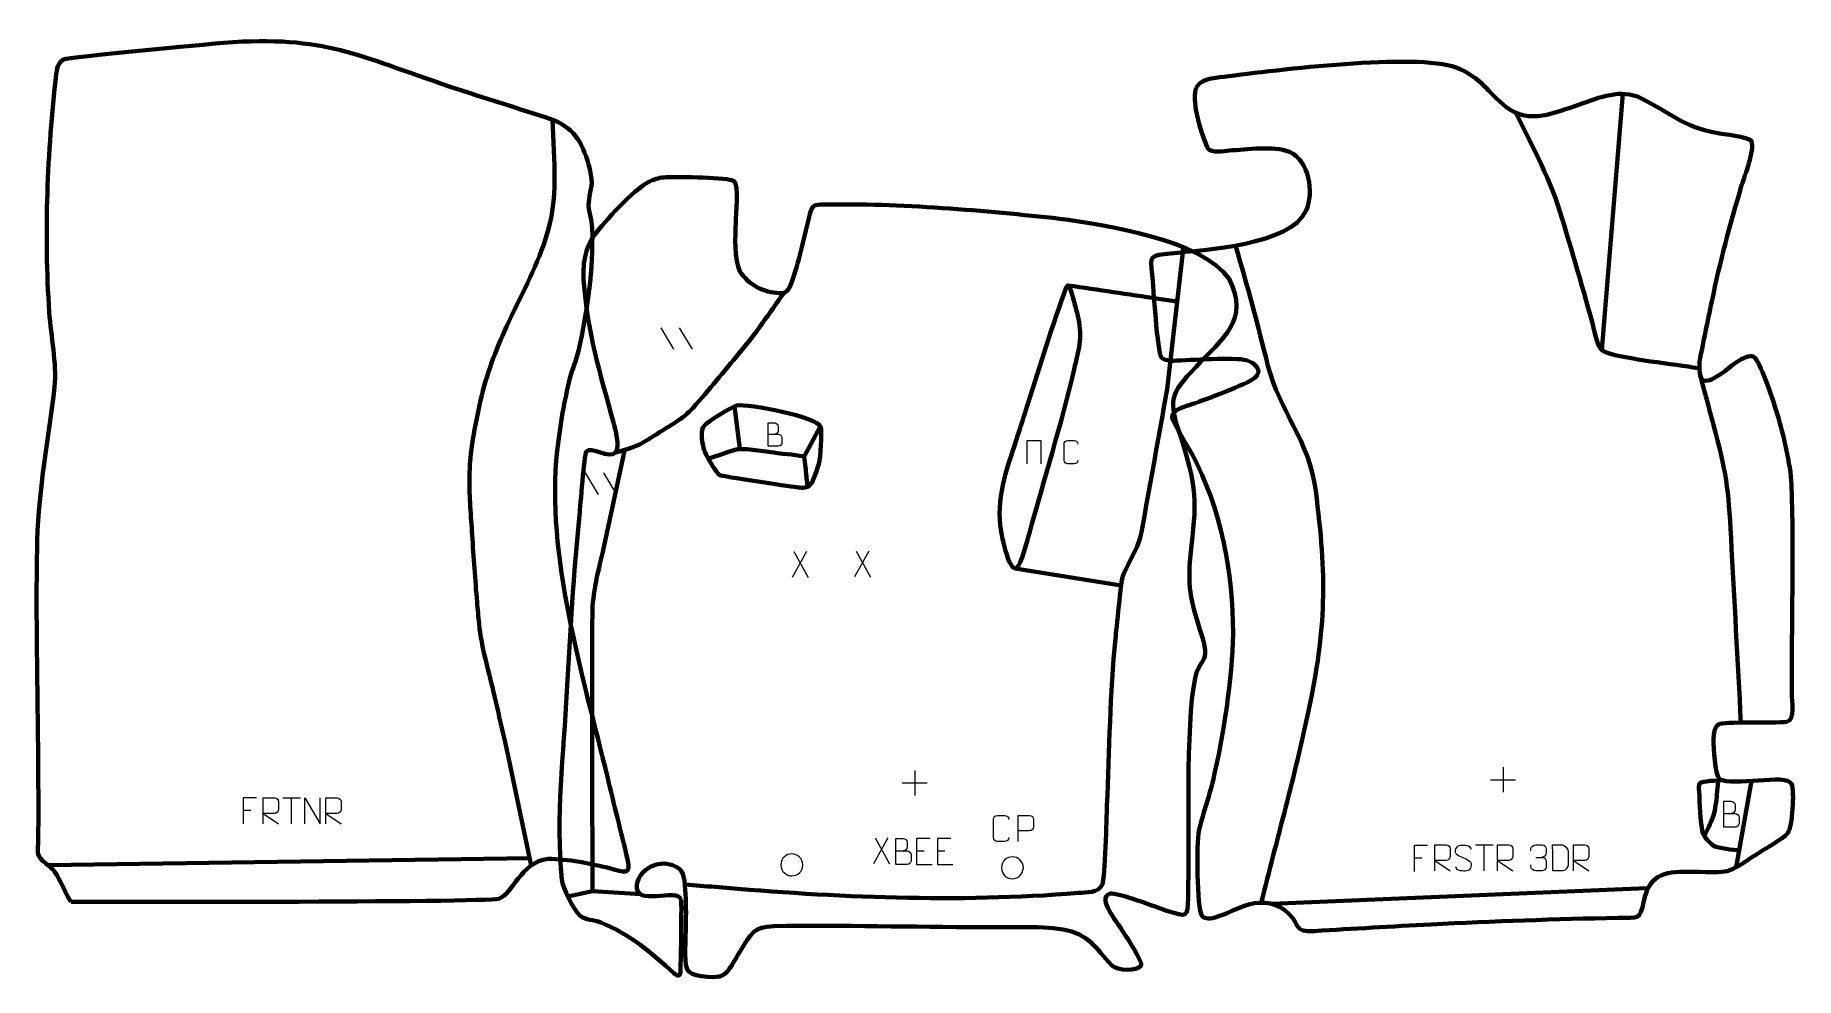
# Model space of a CAD drawing. Header units: millimetres. Extents: x 0 to 1688, y -72 to 832.
import ezdxf

# ---------------------------------------------------------------- set-up
doc = ezdxf.new("R2010")
doc.units = ezdxf.units.MM
for name, color, linetype in [('dxf_samples_SUBARU_FORESTER_3_дорестайлинг_1_layer 2', 7, 'Continuous'), ('dxf_samples_SUBARU_FORESTER_3_дорестайлинг_1_layer 3', 7, 'Continuous'), ('dxf_samples_SUZUKI_XBEE_1_layer 1', 7, 'Continuous'), ('dxf_samples_SUZUKI_XBEE_1_layer 2', 7, 'Continuous'), ('dxf_samples_SUZUKI_XBEE_1_layer 3', 7, 'Continuous'), ('dxf_samples_TOYOTA_FORTUNER_2_layer 2', 7, 'Continuous'), ('dxf_samples_TOYOTA_FORTUNER_2_layer 3', 7, 'Continuous')]:
    doc.layers.add(name, color=color, linetype=linetype)

msp = doc.modelspace()

# ---------------------------------------------------------------- linework, layer by layer
at = {"layer": 'dxf_samples_SUBARU_FORESTER_3_дорестайлинг_1_layer 2', "color": 142, "lineweight": 158}
for points in [[(1501.5701, 530.1675), (1501.5701, 530.1675), (1521.6171, 775.5572), (1521.6171, 775.5572)], [(1645.2048, 116.7757), (1645.2048, 116.7757), (1630.473, 33.9786), (1630.473, 33.9786)], [(1184.8715, -1.013), (1184.8715, -1.013), (1544.6229, 13.879), (1544.6229, 13.879)]]:
    msp.add_open_spline(points, degree=3, dxfattribs=at)
for points, knots in [([(1419.1451, 757.5052), (1436.6371, 721.7509), (1452.2616, 694.1005), (1463.5813, 655.8191), (1463.5813, 655.8191), (1474.8227, 617.8032), (1486.6711, 579.6905), (1496.2468, 541.2491), (1496.2468, 541.2491), (1498.4467, 532.4178), (1501.4359, 529.0819), (1506.1759, 527.4502), (1506.1759, 527.4502), (1524.4803, 521.1491), (1571.291, 516.4), (1593.6814, 512.5924), (1593.6814, 512.5924), (1593.6814, 512.5924), (1595.1656, 512.34), (1595.1656, 512.34)], [0, 0, 0, 0, 0.166666667, 0.166666667, 0.166666667, 0.166666667, 0.333333333, 0.333333333, 0.333333333, 0.333333333, 0.5, 0.5, 0.5, 0.5, 0.666666667, 0.666666667, 0.666666667, 0.666666667, 1, 1, 1, 1]), ([(1150.5101, 630.0452), (1162.0215, 591.5021), (1171.8722, 553.6737), (1181.6374, 514.6901), (1181.6374, 514.6901), (1192.6575, 470.6969), (1220.9042, 444.621), (1227.3667, 394.8981), (1227.3667, 394.8981), (1238.0644, 312.5899), (1237.6388, 264.0005), (1220.2132, 182.4275), (1220.2132, 182.4275), (1207.1261, 121.1646), (1190.3328, 60.7564), (1175.1314, 0)], [0, 0, 0, 0, 0.2, 0.2, 0.2, 0.2, 0.4, 0.4, 0.4, 0.4, 0.6, 0.6, 0.6, 0.6, 1, 1, 1, 1]), ([(1634.9766, 172.6971), (1631.8087, 231.786), (1628.6408, 290.8748), (1625.4731, 349.9637), (1625.4731, 349.9637), (1623.0031, 397.2959), (1620.8217, 412.9716), (1608.402, 459.2016), (1608.402, 459.2016), (1604.2507, 474.654), (1600.0994, 490.1065), (1595.9481, 505.5589)], [0, 0, 0, 0, 0.25, 0.25, 0.25, 0.25, 0.5, 0.5, 0.5, 0.5, 1, 1, 1, 1]), ([(1633.3436, 50.1118), (1628.2577, 50.8177), (1612.9774, 52.1454), (1609.4276, 54.2115), (1609.4276, 54.2115), (1605.9076, 56.2603), (1598.8737, 63.5096), (1598.0389, 67.5445), (1598.0389, 67.5445), (1595.9179, 77.7965), (1595.6449, 95.4542), (1594.809, 106.7396), (1594.809, 106.7396), (1594.6961, 108.2794), (1594.5449, 113.4224), (1595.5511, 114.6037), (1595.5511, 114.6037), (1597.3481, 116.7133), (1613.4452, 117.2108), (1616.9979, 117.4961)], [0, 0, 0, 0, 0.166666667, 0.166666667, 0.166666667, 0.166666667, 0.333333333, 0.333333333, 0.333333333, 0.333333333, 0.5, 0.5, 0.5, 0.5, 0.666666667, 0.666666667, 0.666666667, 0.666666667, 1, 1, 1, 1]), ([(1613.1548, 117.2642), (1611.9127, 104.934), (1611.7642, 90.7849), (1606.9992, 79.3255), (1606.9992, 79.3255), (1604.8105, 74.0617), (1602.2641, 68.9129), (1599.8864, 63.7289)], [0, 0, 0, 0, 0.333333333, 0.333333333, 0.333333333, 0.333333333, 1, 1, 1, 1])]:
    msp.add_open_spline(points, degree=3, knots=knots, dxfattribs=at)
at = {"layer": 'dxf_samples_SUBARU_FORESTER_3_дорестайлинг_1_layer 2', "color": 250, "lineweight": 9}
for points in [[(1407.0377, 129.816), (1407.0377, 129.816), (1407.0377, 105.8381), (1407.0377, 105.8381)], [(1395.0488, 117.827), (1395.0488, 117.827), (1419.0267, 117.827), (1419.0267, 117.827)], [(1380.4576, 55.4068), (1380.4576, 55.4068), (1397.4448, 55.4068), (1397.4448, 55.4068)], [(1388.9514, 30.4768), (1388.9514, 30.4768), (1388.9514, 55.4303), (1388.9514, 55.4303)], [(1321.783, 42.9536), (1321.783, 42.9536), (1328.9511, 42.9536), (1328.9511, 42.9536)], [(1438.2963, 43.5008), (1438.2963, 43.5008), (1444.4927, 43.5008), (1444.4927, 43.5008)]]:
    msp.add_open_spline(points, degree=3, dxfattribs=at)
for points, knots in [([(1618.5452, 85.4124), (1622.1838, 85.4128), (1625.7709, 85.4128), (1629.4103, 85.4124), (1629.4103, 85.4124), (1631.3857, 85.3951), (1633.3093, 83.659), (1633.3093, 81.6094), (1633.3093, 81.6094), (1633.3089, 80.4808), (1633.3089, 77.4314), (1633.3093, 76.3025), (1633.3093, 76.3025), (1633.3269, 74.4446), (1631.7848, 72.4307), (1629.4633, 72.4476), (1629.4633, 72.4476), (1625.8235, 72.448), (1622.1841, 72.448), (1618.5452, 72.4476), (1618.5452, 72.4476), (1618.5452, 80.7659), (1618.5452, 89.0837), (1618.5452, 97.4012), (1618.5452, 97.4012), (1620.9189, 97.4012), (1623.293, 97.4012), (1625.6672, 97.4012), (1625.6672, 97.4012), (1627.348, 97.4188), (1629.4448, 95.5083), (1629.4625, 93.5459), (1629.4625, 93.5459), (1629.4621, 91.4798), (1629.4621, 91.3338), (1629.4625, 89.2673), (1629.4625, 89.2673), (1629.4798, 87.2012), (1627.6253, 85.3951), (1625.6153, 85.4124)], [0, 0, 0, 0, 0.090909091, 0.090909091, 0.090909091, 0.090909091, 0.181818182, 0.181818182, 0.181818182, 0.181818182, 0.272727273, 0.272727273, 0.272727273, 0.272727273, 0.363636364, 0.363636364, 0.363636364, 0.363636364, 0.454545455, 0.454545455, 0.454545455, 0.454545455, 0.545454545, 0.545454545, 0.545454545, 0.545454545, 0.636363636, 0.636363636, 0.636363636, 0.636363636, 0.727272727, 0.727272727, 0.727272727, 0.727272727, 0.818181818, 0.818181818, 0.818181818, 0.818181818, 1, 1, 1, 1]), ([(1334.657, 54.8333), (1334.657, 54.8333), (1321.783, 54.8333), (1321.783, 54.8333), (1321.783, 54.8333), (1321.783, 54.8333), (1321.783, 29.8797), (1321.783, 29.8797)], [0, 0, 0, 0, 0.333333333, 0.333333333, 0.333333333, 0.333333333, 1, 1, 1, 1]), ([(1341.6191, 30.4769), (1341.6191, 30.4769), (1341.6191, 55.4304), (1341.6191, 55.4304), (1341.6191, 55.4304), (1345.2139, 55.4304), (1348.8094, 55.4304), (1352.4046, 55.4304), (1352.4046, 55.4304), (1354.7299, 55.3927), (1356.2872, 53.9027), (1356.2831, 51.5363), (1356.2831, 51.5363), (1356.2827, 49.5008), (1356.2827, 46.4414), (1356.2831, 44.4054), (1356.2831, 44.4054), (1356.2766, 42.5299), (1354.4643, 40.5881), (1352.4548, 40.569), (1352.4548, 40.569), (1352.4548, 40.569), (1341.6191, 40.569), (1341.6191, 40.569), (1341.6191, 40.569), (1341.6191, 40.569), (1356.2738, 30.4769), (1356.2738, 30.4769)], [0, 0, 0, 0, 0.125, 0.125, 0.125, 0.125, 0.25, 0.25, 0.25, 0.25, 0.375, 0.375, 0.375, 0.375, 0.5, 0.5, 0.5, 0.5, 0.625, 0.625, 0.625, 0.625, 0.75, 0.75, 0.75, 0.75, 1, 1, 1, 1]), ([(1368.9512, 42.9536), (1364.7029, 44.424), (1359.7948, 46.2198), (1361.7999, 51.7401), (1361.7999, 51.7401), (1363.3034, 55.88), (1368.517, 55.4915), (1372.1206, 54.8904), (1372.1206, 54.8904), (1374.9812, 54.4132), (1375.8459, 53.2), (1376.1565, 51.1159)], [0, 0, 0, 0, 0.25, 0.25, 0.25, 0.25, 0.5, 0.5, 0.5, 0.5, 1, 1, 1, 1]), ([(1401.6191, 30.4768), (1401.6191, 30.4768), (1401.6191, 55.4303), (1401.6191, 55.4303), (1401.6191, 55.4303), (1405.2139, 55.4303), (1408.8094, 55.4303), (1412.4046, 55.4303), (1412.4046, 55.4303), (1414.7299, 55.3926), (1416.2872, 53.9026), (1416.2831, 51.5362), (1416.2831, 51.5362), (1416.2827, 49.5007), (1416.2827, 46.4413), (1416.2831, 44.4053), (1416.2831, 44.4053), (1416.2766, 42.5298), (1414.4643, 40.588), (1412.4548, 40.5689), (1412.4548, 40.5689), (1412.4548, 40.5689), (1401.6191, 40.5689), (1401.6191, 40.5689), (1401.6191, 40.5689), (1401.6191, 40.5689), (1416.2738, 30.4768), (1416.2738, 30.4768)], [0, 0, 0, 0, 0.125, 0.125, 0.125, 0.125, 0.25, 0.25, 0.25, 0.25, 0.375, 0.375, 0.375, 0.375, 0.5, 0.5, 0.5, 0.5, 0.625, 0.625, 0.625, 0.625, 0.75, 0.75, 0.75, 0.75, 1, 1, 1, 1]), ([(1433.5866, 49.746), (1433.5866, 49.746), (1433.5866, 51.6032), (1433.5866, 51.6032), (1433.5866, 51.6032), (1433.5723, 53.3451), (1436.2368, 55.4632), (1438.2959, 55.4405), (1438.2959, 55.4405), (1440.36, 55.4405), (1442.424, 55.4405), (1444.4877, 55.4405), (1444.4877, 55.4405), (1446.6822, 55.4493), (1448.2805, 53.6025), (1448.3249, 51.6904), (1448.3249, 51.6904), (1448.3245, 50.2553), (1448.3245, 48.8202), (1448.3249, 47.3847), (1448.3249, 47.3847), (1448.2763, 45.7312), (1446.6737, 43.5012), (1444.4754, 43.5112), (1444.4754, 43.5112), (1446.6791, 43.5), (1448.2871, 41.6968), (1448.3411, 39.6373), (1448.3411, 39.6373), (1448.3407, 37.8526), (1448.3407, 36.0679), (1448.3411, 34.2828), (1448.3411, 34.2828), (1448.3512, 32.2214), (1446.2963, 30.4583), (1444.4754, 30.4664), (1444.4754, 30.4664), (1442.4101, 30.4667), (1440.3449, 30.4667), (1438.2793, 30.4664), (1438.2793, 30.4664), (1436.1107, 30.4779), (1433.5797, 32.8781), (1433.5611, 34.3399), (1433.5611, 34.3399), (1433.5611, 34.3399), (1433.5611, 36.2485), (1433.5611, 36.2485)], [0, 0, 0, 0, 0.076923077, 0.076923077, 0.076923077, 0.076923077, 0.153846154, 0.153846154, 0.153846154, 0.153846154, 0.230769231, 0.230769231, 0.230769231, 0.230769231, 0.307692308, 0.307692308, 0.307692308, 0.307692308, 0.384615385, 0.384615385, 0.384615385, 0.384615385, 0.461538462, 0.461538462, 0.461538462, 0.461538462, 0.538461538, 0.538461538, 0.538461538, 0.538461538, 0.615384615, 0.615384615, 0.615384615, 0.615384615, 0.692307692, 0.692307692, 0.692307692, 0.692307692, 0.769230769, 0.769230769, 0.769230769, 0.769230769, 0.846153846, 0.846153846, 0.846153846, 0.846153846, 1, 1, 1, 1]), ([(1454.5589, 30.5049), (1456.8907, 30.5053), (1461.8409, 30.4813), (1464.1724, 30.481), (1464.1724, 30.481), (1466.0974, 30.3756), (1469.416, 33.9172), (1469.4048, 35.9345), (1469.4048, 35.9345), (1469.4044, 41.7046), (1469.4044, 43.8743), (1469.4048, 49.6436), (1469.4048, 49.6436), (1469.4005, 51.7817), (1466.026, 55.4418), (1463.8736, 55.4283), (1463.8736, 55.4283), (1461.5479, 55.4283), (1456.8236, 55.4283), (1454.4975, 55.4283), (1454.4975, 55.4283), (1454.4979, 49.6814), (1454.5592, 36.2522), (1454.5589, 30.5049)], [0, 0, 0, 0, 0.142857143, 0.142857143, 0.142857143, 0.142857143, 0.285714286, 0.285714286, 0.285714286, 0.285714286, 0.428571429, 0.428571429, 0.428571429, 0.428571429, 0.571428571, 0.571428571, 0.571428571, 0.571428571, 0.714285714, 0.714285714, 0.714285714, 0.714285714, 1, 1, 1, 1]), ([(1474.6191, 30.4768), (1474.6191, 30.4768), (1474.6191, 55.4303), (1474.6191, 55.4303), (1474.6191, 55.4303), (1478.2139, 55.4303), (1481.8094, 55.4303), (1485.4046, 55.4303), (1485.4046, 55.4303), (1487.7299, 55.3926), (1489.2872, 53.9026), (1489.2831, 51.5362), (1489.2831, 51.5362), (1489.2827, 49.5007), (1489.2827, 46.4413), (1489.2831, 44.4053), (1489.2831, 44.4053), (1489.2766, 42.5298), (1487.4643, 40.588), (1485.4548, 40.5689), (1485.4548, 40.5689), (1485.4548, 40.5689), (1474.6191, 40.5689), (1474.6191, 40.5689), (1474.6191, 40.5689), (1474.6191, 40.5689), (1489.2738, 30.4768), (1489.2738, 30.4768)], [0, 0, 0, 0, 0.125, 0.125, 0.125, 0.125, 0.25, 0.25, 0.25, 0.25, 0.375, 0.375, 0.375, 0.375, 0.5, 0.5, 0.5, 0.5, 0.625, 0.625, 0.625, 0.625, 0.75, 0.75, 0.75, 0.75, 1, 1, 1, 1]), ([(1368.9512, 42.9535), (1372.9698, 41.3068), (1377.9993, 39.4185), (1376.1653, 34.0582), (1376.1653, 34.0582), (1374.7055, 29.7918), (1369.7947, 30.0485), (1366.0686, 30.6032), (1366.0686, 30.6032), (1363.3186, 31.013), (1362.0977, 32.2265), (1361.7197, 34.3387)], [0, 0, 0, 0, 0.25, 0.25, 0.25, 0.25, 0.5, 0.5, 0.5, 0.5, 1, 1, 1, 1])]:
    msp.add_open_spline(points, degree=3, knots=knots, dxfattribs=at)
at = {"layer": 'dxf_samples_SUBARU_FORESTER_3_дорестайлинг_1_layer 3', "color": 242, "lineweight": 158}
msp.add_open_spline([(1202.2522, 719.967), (1186.6168, 725.8896), (1161.3322, 722.3452), (1144.2727, 721.1851), (1144.2727, 721.1851), (1139.7904, 720.8053), (1127.0626, 718.6854), (1124.3788, 722.9298), (1124.3788, 722.9298), (1118.0545, 733.6327), (1108.9207, 767.2693), (1112.2024, 779.3282), (1112.2024, 779.3282), (1115.2377, 790.4817), (1129.6555, 790.6214), (1139.4523, 791.8999), (1139.4523, 791.8999), (1190.4056, 798.5493), (1322.8727, 814.9314), (1362.1048, 800.8303), (1362.1048, 800.8303), (1387.0879, 790.5914), (1391.0925, 777.8922), (1410.0301, 762.906), (1410.0301, 762.906), (1432.7154, 745.7256), (1456.1832, 757.6069), (1480.2091, 765.3188), (1480.2091, 765.3188), (1499.8133, 771.9678), (1519.2941, 781.0611), (1539.504, 771.2723), (1539.504, 771.2723), (1567.354, 757.3809), (1578.5677, 744.4733), (1611.3717, 738.0928), (1611.3717, 738.0928), (1617.5622, 737.1115), (1641.9891, 734.4096), (1645.1379, 730.225), (1645.1379, 730.225), (1648.0975, 720.861), (1638.7479, 698.1822), (1635.6626, 687.8675), (1635.6626, 687.8675), (1624.3776, 650.0735), (1615.0058, 615.115), (1607.0024, 576.4304), (1607.0024, 576.4304), (1603.0544, 557.3083), (1598.8118, 537.8913), (1595.3552, 518.701), (1595.3552, 518.701), (1593.8081, 495.665), (1601.3168, 496.8824), (1618.1002, 508.6323), (1618.1002, 508.6323), (1623.6734, 512.5341), (1642.1436, 529.6698), (1648.6236, 522.2436), (1648.6236, 522.2436), (1654.866, 515.0897), (1666.7561, 478.84), (1669.7441, 468.6609), (1669.7441, 468.6609), (1675.6035, 448.6993), (1682.404, 421.3009), (1683.4798, 400.5589), (1683.4798, 400.5589), (1685.874, 333.9095), (1683.3404, 267.4486), (1683.6241, 200.8133), (1683.6241, 200.8133), (1683.6533, 193.9511), (1687.5427, 174.9662), (1678.5674, 173.4895), (1678.5674, 173.4895), (1667.4656, 171.663), (1617.75, 174.2203), (1613.3449, 170.7962), (1613.3449, 170.7962), (1609.2386, 167.6048), (1608.6891, 161.0719), (1608.7498, 155.9976), (1608.7498, 155.9976), (1608.8346, 148.9041), (1609.7765, 123.4936), (1614.5227, 118.6351), (1614.5227, 118.6351), (1626.8009, 110.8257), (1678.4373, 124.2893), (1683.4041, 114.0655), (1683.4041, 114.0655), (1686.4349, 106.5554), (1684.584, 72.993), (1679.7761, 66.6996), (1679.7761, 66.6996), (1675.9681, 61.7149), (1656.2625, 50.5497), (1649.7503, 46.3754), (1649.7503, 46.3754), (1620.1471, 26.5147), (1624.9471, 29.2321), (1589.1751, 29.5847), (1589.1751, 29.5847), (1564.4548, 29.7869), (1548.0392, 29.71), (1541.9674, 1.6625), (1541.9674, 1.6625), (1537.8452, -17.2926), (1537.1952, -14.2218), (1517.2433, -14.5476), (1517.2433, -14.5476), (1457.7682, -15.6175), (1397.347, -17.9177), (1337.9201, -20.8173), (1337.9201, -20.8173), (1300.5439, -22.6541), (1263.5378, -24.9292), (1226.205, -27.2334), (1226.205, -27.2334), (1205.6935, -27.7082), (1213.1213, -22.5006), (1201.917, -10.8721), (1201.917, -10.8721), (1191.424, 0.0181), (1177.4397, 2.0127), (1163.3446, -1.7194), (1163.3446, -1.7194), (1151.7383, -5.2733), (1142.2569, -10.5659), (1130.9993, -14.0453), (1130.9993, -14.0453), (1123.7619, -16.2821), (1120.3598, -14.6272), (1118.4131, -12.7685), (1118.4131, -12.7685), (1113.4391, -4.8641), (1112.8545, 57.5242), (1115.3939, 68.5274), (1115.3939, 68.5274), (1119.1349, 84.737), (1124.9978, 100.7491), (1128.9396, 117.2105), (1128.9396, 117.2105), (1138.9201, 160.5862), (1147.5299, 213.866), (1148.1763, 258.2868), (1148.1763, 258.2868), (1148.2708, 315.044), (1136.3175, 378.9829), (1109.133, 429.5312), (1109.133, 429.5312), (1105.7362, 435.6073), (1090.589, 460.6399), (1089.8821, 465.0254), (1089.8821, 465.0254), (1088.5558, 473.2539), (1103.6293, 476.1091), (1109.6662, 478.2215), (1109.6662, 478.2215), (1120.7195, 482.0893), (1161.3582, 497.0602), (1169.0007, 503.2038), (1169.0007, 503.2038), (1177.4777, 510.6834), (1168.5455, 517.7467), (1161.0219, 520.0629), (1161.0219, 520.0629), (1150.1876, 523.3982), (1106.4614, 520.0921), (1091.3187, 519.6834), (1091.3187, 519.6834), (1085.0492, 519.5142), (1081.4542, 520.7375), (1079.3696, 523.03), (1079.3696, 523.03), (1075.6113, 527.1629), (1071.7502, 591.7484), (1070.5427, 601.9686), (1070.5427, 601.9686), (1068.2561, 621.3232), (1069.2173, 620.4253), (1088.3888, 622.5357), (1088.3888, 622.5357), (1121.0376, 626.2105), (1203.2501, 630.0862), (1218.0937, 663.5883), (1218.0937, 663.5883), (1225.9113, 681.2328), (1221.3476, 711.3313), (1202.2522, 719.967)], degree=3, knots=[0, 0, 0, 0, 0.020408163, 0.020408163, 0.020408163, 0.020408163, 0.040816327, 0.040816327, 0.040816327, 0.040816327, 0.06122449, 0.06122449, 0.06122449, 0.06122449, 0.081632653, 0.081632653, 0.081632653, 0.081632653, 0.102040816, 0.102040816, 0.102040816, 0.102040816, 0.12244898, 0.12244898, 0.12244898, 0.12244898, 0.142857143, 0.142857143, 0.142857143, 0.142857143, 0.163265306, 0.163265306, 0.163265306, 0.163265306, 0.183673469, 0.183673469, 0.183673469, 0.183673469, 0.204081633, 0.204081633, 0.204081633, 0.204081633, 0.224489796, 0.224489796, 0.224489796, 0.224489796, 0.244897959, 0.244897959, 0.244897959, 0.244897959, 0.265306122, 0.265306122, 0.265306122, 0.265306122, 0.285714286, 0.285714286, 0.285714286, 0.285714286, 0.306122449, 0.306122449, 0.306122449, 0.306122449, 0.326530612, 0.326530612, 0.326530612, 0.326530612, 0.346938776, 0.346938776, 0.346938776, 0.346938776, 0.367346939, 0.367346939, 0.367346939, 0.367346939, 0.387755102, 0.387755102, 0.387755102, 0.387755102, 0.408163265, 0.408163265, 0.408163265, 0.408163265, 0.428571429, 0.428571429, 0.428571429, 0.428571429, 0.448979592, 0.448979592, 0.448979592, 0.448979592, 0.469387755, 0.469387755, 0.469387755, 0.469387755, 0.489795918, 0.489795918, 0.489795918, 0.489795918, 0.510204082, 0.510204082, 0.510204082, 0.510204082, 0.530612245, 0.530612245, 0.530612245, 0.530612245, 0.551020408, 0.551020408, 0.551020408, 0.551020408, 0.571428571, 0.571428571, 0.571428571, 0.571428571, 0.591836735, 0.591836735, 0.591836735, 0.591836735, 0.612244898, 0.612244898, 0.612244898, 0.612244898, 0.632653061, 0.632653061, 0.632653061, 0.632653061, 0.653061224, 0.653061224, 0.653061224, 0.653061224, 0.673469388, 0.673469388, 0.673469388, 0.673469388, 0.693877551, 0.693877551, 0.693877551, 0.693877551, 0.714285714, 0.714285714, 0.714285714, 0.714285714, 0.734693878, 0.734693878, 0.734693878, 0.734693878, 0.755102041, 0.755102041, 0.755102041, 0.755102041, 0.775510204, 0.775510204, 0.775510204, 0.775510204, 0.795918367, 0.795918367, 0.795918367, 0.795918367, 0.816326531, 0.816326531, 0.816326531, 0.816326531, 0.836734694, 0.836734694, 0.836734694, 0.836734694, 0.857142857, 0.857142857, 0.857142857, 0.857142857, 0.87755102, 0.87755102, 0.87755102, 0.87755102, 0.897959184, 0.897959184, 0.897959184, 0.897959184, 0.918367347, 0.918367347, 0.918367347, 0.918367347, 0.93877551, 0.93877551, 0.93877551, 0.93877551, 0.959183673, 0.959183673, 0.959183673, 0.959183673, 1, 1, 1, 1], dxfattribs=at)
at = {"layer": 'dxf_samples_SUZUKI_XBEE_1_layer 1', "color": 250, "lineweight": 9}
for points in [[(599.5814, 551.2335), (599.5814, 551.2335), (611.9457, 530.6892), (611.9457, 530.6892)], [(617.3113, 551.2335), (617.3113, 551.2335), (629.6756, 530.6892), (629.6756, 530.6892)], [(527.0855, 412.0626), (527.0855, 412.0626), (539.4498, 391.5183), (539.4498, 391.5183)], [(544.8154, 412.0626), (544.8154, 412.0626), (557.1797, 391.5183), (557.1797, 391.5183)], [(739.3095, 336.7104), (739.3095, 336.7104), (725.5689, 311.8146), (725.5689, 311.8146)], [(727.0235, 336.7104), (727.0235, 336.7104), (740.7641, 311.7569), (740.7641, 311.7569)], [(799.039, 337.2106), (799.039, 337.2106), (785.2984, 312.3148), (785.2984, 312.3148)], [(786.753, 337.2106), (786.753, 337.2106), (800.4936, 312.2571), (800.4936, 312.2571)], [(842.9877, 126.9246), (842.9877, 126.9246), (842.9877, 102.9467), (842.9877, 102.9467)], [(830.9988, 114.9356), (830.9988, 114.9356), (854.9767, 114.9356), (854.9767, 114.9356)], [(817.3491, 62.1593), (817.3491, 62.1593), (803.6085, 37.2635), (803.6085, 37.2635)], [(805.0631, 62.1593), (805.0631, 62.1593), (818.8037, 37.2058), (818.8037, 37.2058)], [(844.8126, 49.7916), (844.8126, 49.7916), (851.9807, 49.7916), (851.9807, 49.7916)], [(864.8126, 49.7916), (864.8126, 49.7916), (871.9807, 49.7916), (871.9807, 49.7916)]]:
    msp.add_open_spline(points, degree=3, dxfattribs=at)
for points, knots in [([(702.4598, 449.2767), (705.7188, 449.2771), (708.9782, 449.2771), (712.2379, 449.2767), (712.2379, 449.2767), (714.0072, 449.2612), (715.7301, 447.7062), (715.7301, 445.8704), (715.7301, 445.8704), (715.7298, 444.8596), (715.7298, 442.1283), (715.7301, 441.1172), (715.7301, 441.1172), (715.746, 439.4531), (714.3647, 437.6493), (712.2853, 437.6645), (712.2853, 437.6645), (709.0253, 437.6648), (705.7656, 437.6648), (702.5063, 437.6645), (702.5063, 437.6645), (702.5063, 445.1149), (702.5063, 452.565), (702.5063, 460.0148), (702.5063, 460.0148), (704.6324, 460.0148), (706.7588, 460.0148), (708.8853, 460.0148), (708.8853, 460.0148), (710.3908, 460.0306), (712.2688, 458.3194), (712.2847, 456.5617), (712.2847, 456.5617), (712.2843, 454.7111), (712.2843, 454.5804), (712.2847, 452.7295), (712.2847, 452.7295), (712.3001, 450.8789), (710.6392, 449.2612), (708.8388, 449.2767)], [0, 0, 0, 0, 0.090909091, 0.090909091, 0.090909091, 0.090909091, 0.181818182, 0.181818182, 0.181818182, 0.181818182, 0.272727273, 0.272727273, 0.272727273, 0.272727273, 0.363636364, 0.363636364, 0.363636364, 0.363636364, 0.454545455, 0.454545455, 0.454545455, 0.454545455, 0.545454545, 0.545454545, 0.545454545, 0.545454545, 0.636363636, 0.636363636, 0.636363636, 0.636363636, 0.727272727, 0.727272727, 0.727272727, 0.727272727, 0.818181818, 0.818181818, 0.818181818, 0.818181818, 1, 1, 1, 1]), ([(950.8555, 420.7506), (950.8555, 420.7506), (950.8555, 443.1009), (950.8555, 443.1009), (950.8555, 443.1009), (950.8555, 443.1009), (963.9738, 443.1009), (963.9738, 443.1009), (963.9738, 443.1009), (963.9738, 443.1009), (963.9738, 420.7506), (963.9738, 420.7506)], [0, 0, 0, 0, 0.25, 0.25, 0.25, 0.25, 0.5, 0.5, 0.5, 0.5, 1, 1, 1, 1]), ([(999.4366, 424.1703), (999.3114, 422.0893), (997.8092, 420.7641), (995.8855, 420.7544), (995.8855, 420.7544), (993.7969, 420.7547), (991.7083, 420.7547), (989.62, 420.7544), (989.62, 420.7544), (987.8958, 420.66), (986.1294, 422.3479), (986.1394, 424.1547), (986.1394, 424.1547), (986.1398, 429.3229), (986.1398, 434.4906), (986.1394, 439.658), (986.1394, 439.658), (986.1432, 441.5731), (987.7077, 443.113), (989.6356, 443.1009), (989.6356, 443.1009), (991.7186, 443.1009), (993.8021, 443.1009), (995.8855, 443.1009), (995.8855, 443.1009), (997.629, 443.1327), (999.4127, 441.7968), (999.4366, 439.6134)], [0, 0, 0, 0, 0.125, 0.125, 0.125, 0.125, 0.25, 0.25, 0.25, 0.25, 0.375, 0.375, 0.375, 0.375, 0.5, 0.5, 0.5, 0.5, 0.625, 0.625, 0.625, 0.625, 0.75, 0.75, 0.75, 0.75, 1, 1, 1, 1]), ([(933.2892, 62.5041), (933.1494, 60.1807), (931.4722, 58.7011), (929.3245, 58.6903), (929.3245, 58.6903), (926.9926, 58.6907), (924.6607, 58.6907), (922.3292, 58.6903), (922.3292, 58.6903), (920.4042, 58.5849), (918.4321, 60.4694), (918.4433, 62.4867), (918.4433, 62.4867), (918.4437, 68.2568), (918.4437, 74.0265), (918.4433, 79.7958), (918.4433, 79.7958), (918.4475, 81.9339), (920.1942, 83.6531), (922.3466, 83.6396), (922.3466, 83.6396), (924.6723, 83.6396), (926.9984, 83.6396), (929.3245, 83.6396), (929.3245, 83.6396), (931.2711, 83.6751), (933.2625, 82.1836), (933.2892, 79.746)], [0, 0, 0, 0, 0.125, 0.125, 0.125, 0.125, 0.25, 0.25, 0.25, 0.25, 0.375, 0.375, 0.375, 0.375, 0.5, 0.5, 0.5, 0.5, 0.625, 0.625, 0.625, 0.625, 0.75, 0.75, 0.75, 0.75, 1, 1, 1, 1]), ([(942.2402, 58.6859), (942.2402, 58.6859), (942.2402, 83.6395), (942.2402, 83.6395), (942.2402, 83.6395), (945.8352, 83.6395), (949.4305, 83.6395), (953.0259, 83.6395), (953.0259, 83.6395), (955.3511, 83.6016), (956.9085, 82.1115), (956.9043, 79.7454), (956.9043, 79.7454), (956.9039, 77.7097), (956.9039, 74.6504), (956.9043, 72.6144), (956.9043, 72.6144), (956.8978, 70.739), (955.0856, 68.7971), (953.076, 68.778), (953.076, 68.778), (953.076, 68.778), (942.2402, 68.778), (942.2402, 68.778)], [0, 0, 0, 0, 0.142857143, 0.142857143, 0.142857143, 0.142857143, 0.285714286, 0.285714286, 0.285714286, 0.285714286, 0.428571429, 0.428571429, 0.428571429, 0.428571429, 0.571428571, 0.571428571, 0.571428571, 0.571428571, 0.714285714, 0.714285714, 0.714285714, 0.714285714, 1, 1, 1, 1]), ([(824.8633, 49.6825), (828.5019, 49.6829), (832.089, 49.6829), (835.7284, 49.6825), (835.7284, 49.6825), (837.7038, 49.6652), (839.6274, 47.9291), (839.6274, 45.8795), (839.6274, 45.8795), (839.627, 44.7509), (839.627, 41.7015), (839.6274, 40.5726), (839.6274, 40.5726), (839.645, 38.7147), (838.1029, 36.7008), (835.7814, 36.7177), (835.7814, 36.7177), (832.1416, 36.7181), (828.5022, 36.7181), (824.8633, 36.7177), (824.8633, 36.7177), (824.8633, 45.036), (824.8633, 53.3538), (824.8633, 61.6713), (824.8633, 61.6713), (827.237, 61.6713), (829.6111, 61.6713), (831.9853, 61.6713), (831.9853, 61.6713), (833.6661, 61.6889), (835.7629, 59.7784), (835.7806, 57.816), (835.7806, 57.816), (835.7802, 55.7499), (835.7802, 55.6039), (835.7806, 53.5374), (835.7806, 53.5374), (835.7979, 51.4713), (833.9434, 49.6652), (831.9334, 49.6825)], [0, 0, 0, 0, 0.090909091, 0.090909091, 0.090909091, 0.090909091, 0.181818182, 0.181818182, 0.181818182, 0.181818182, 0.272727273, 0.272727273, 0.272727273, 0.272727273, 0.363636364, 0.363636364, 0.363636364, 0.363636364, 0.454545455, 0.454545455, 0.454545455, 0.454545455, 0.545454545, 0.545454545, 0.545454545, 0.545454545, 0.636363636, 0.636363636, 0.636363636, 0.636363636, 0.727272727, 0.727272727, 0.727272727, 0.727272727, 0.818181818, 0.818181818, 0.818181818, 0.818181818, 1, 1, 1, 1]), ([(857.6865, 61.6713), (857.6865, 61.6713), (844.8126, 61.6713), (844.8126, 61.6713), (844.8126, 61.6713), (844.8126, 61.6713), (844.8126, 36.7177), (844.8126, 36.7177), (844.8126, 36.7177), (844.8126, 36.7177), (859.6784, 36.7177), (859.6784, 36.7177)], [0, 0, 0, 0, 0.25, 0.25, 0.25, 0.25, 0.5, 0.5, 0.5, 0.5, 1, 1, 1, 1]), ([(877.6865, 61.6713), (877.6865, 61.6713), (864.8126, 61.6713), (864.8126, 61.6713), (864.8126, 61.6713), (864.8126, 61.6713), (864.8126, 36.7177), (864.8126, 36.7177), (864.8126, 36.7177), (864.8126, 36.7177), (879.6784, 36.7177), (879.6784, 36.7177)], [0, 0, 0, 0, 0.25, 0.25, 0.25, 0.25, 0.5, 0.5, 0.5, 0.5, 1, 1, 1, 1]), ([(714.7306, 36.3421), (714.8013, 42.9825), (720.0753, 46.8285), (725.2306, 46.7315), (725.2306, 46.7315), (730.3859, 46.8285), (735.6599, 42.7651), (735.7306, 36.1247), (735.7306, 36.1247), (735.3604, 29.7954), (730.9185, 25.7647), (725.2306, 25.7353), (725.2306, 25.7353), (720.0753, 25.6383), (714.8013, 29.7017), (714.7306, 36.3421)], [0, 0, 0, 0, 0.2, 0.2, 0.2, 0.2, 0.4, 0.4, 0.4, 0.4, 0.6, 0.6, 0.6, 0.6, 1, 1, 1, 1]), ([(926.1327, 33.564), (926.2034, 40.2044), (931.4774, 44.0504), (936.6327, 43.9534), (936.6327, 43.9534), (941.788, 44.0504), (947.062, 39.987), (947.1327, 33.3466), (947.1327, 33.3466), (946.7625, 27.0173), (942.3206, 22.9866), (936.6327, 22.9572), (936.6327, 22.9572), (931.4774, 22.8602), (926.2034, 26.9236), (926.1327, 33.564)], [0, 0, 0, 0, 0.2, 0.2, 0.2, 0.2, 0.4, 0.4, 0.4, 0.4, 0.6, 0.6, 0.6, 0.6, 1, 1, 1, 1])]:
    msp.add_open_spline(points, degree=3, knots=knots, dxfattribs=at)
at = {"layer": 'dxf_samples_SUZUKI_XBEE_1_layer 2', "color": 142, "lineweight": 158}
for points, knots in [([(1100.5101, 629.105), (1100.5101, 629.105), (1085.0323, 492.3815), (1085.0323, 492.3815), (1085.0323, 492.3815), (1076.7971, 446.7276), (1068.616, 401.0639), (1060.3882, 355.4087), (1060.3882, 355.4087), (1057.6466, 340.1958), (1048.018, 327.2303), (1042.3573, 313.0086), (1042.3573, 313.0086), (1040.7833, 309.0543), (1036.2798, 260.9243), (1035.4724, 253.2517), (1035.4724, 253.2517), (1029.9553, 200.8195), (1029.7178, 146.2418), (1027.2902, 93.3028), (1027.2902, 93.3028), (1026.7958, 81.6973), (1025.5663, 23.7981), (1022.8618, 17.6291), (1022.8618, 17.6291), (1019.0564, 8.9486), (1007.938, 9.9848), (999.6099, 9.3149), (999.6099, 9.3149), (883.8118, 0), (767.2399, 5.0829), (651.6819, 15.08), (651.6819, 15.08), (642.1816, 15.8945), (632.6812, 16.709), (623.1808, 17.5233), (623.1808, 17.5233), (623.1808, 17.5233), (621.6809, 17.6519), (621.6809, 17.6519)], [0, 0, 0, 0, 0.090909091, 0.090909091, 0.090909091, 0.090909091, 0.181818182, 0.181818182, 0.181818182, 0.181818182, 0.272727273, 0.272727273, 0.272727273, 0.272727273, 0.363636364, 0.363636364, 0.363636364, 0.363636364, 0.454545455, 0.454545455, 0.454545455, 0.454545455, 0.545454545, 0.545454545, 0.545454545, 0.545454545, 0.636363636, 0.636363636, 0.636363636, 0.636363636, 0.727272727, 0.727272727, 0.727272727, 0.727272727, 0.818181818, 0.818181818, 0.818181818, 0.818181818, 1, 1, 1, 1]), ([(949.2205, 471.3124), (960.958, 508.8804), (972.8872, 546.3959), (985.8183, 583.5729), (985.8183, 583.5729), (989.7178, 594.784), (990.4688, 594.5567), (993.8549, 583.1059), (993.8549, 583.1059), (995.8932, 576.2129), (998.3333, 566.9296), (999.925, 559.9216), (999.925, 559.9216), (1004.0609, 541.7127), (1000.0049, 529.361), (995.8599, 511.5522), (995.8599, 511.5522), (983.4515, 458.6841), (967.0695, 405.971), (952.6708, 353.4921), (952.6708, 353.4921), (951.2254, 348.224), (944.8831, 323.6203), (940.8411, 321.0192), (940.8411, 321.0192), (932.7807, 315.832), (925.505, 356.6111), (924.9256, 361.7395), (924.9256, 361.7395), (921.5289, 391.8054), (932.9463, 420.5415), (941.9852, 448.6378), (941.9852, 448.6378), (944.2634, 455.7194), (946.5434, 462.7976), (948.7754, 469.8941), (948.7754, 469.8941), (948.7754, 469.8941), (949.2205, 471.3124), (949.2205, 471.3124)], [0, 0, 0, 0, 0.090909091, 0.090909091, 0.090909091, 0.090909091, 0.181818182, 0.181818182, 0.181818182, 0.181818182, 0.272727273, 0.272727273, 0.272727273, 0.272727273, 0.363636364, 0.363636364, 0.363636364, 0.363636364, 0.454545455, 0.454545455, 0.454545455, 0.454545455, 0.545454545, 0.545454545, 0.545454545, 0.545454545, 0.636363636, 0.636363636, 0.636363636, 0.636363636, 0.727272727, 0.727272727, 0.727272727, 0.727272727, 0.818181818, 0.818181818, 0.818181818, 0.818181818, 1, 1, 1, 1]), ([(990.141, 591.8189), (1018.976, 587.5603), (1047.8111, 583.3017), (1076.6461, 579.0432), (1076.6461, 579.0432), (1082.612, 578.1621), (1088.5778, 577.281), (1094.5437, 576.3999)], [0, 0, 0, 0, 0.333333333, 0.333333333, 0.333333333, 0.333333333, 1, 1, 1, 1]), ([(556.2177, 431.6367), (576.7953, 437.7195), (578.0498, 437.8117), (596.3354, 449.6855), (596.3354, 449.6855), (607.8893, 457.159), (621.2744, 464.219), (630.534, 474.4113), (630.534, 474.4113), (645.6498, 491.2498), (660.0595, 509.5753), (674.8119, 526.91), (674.8119, 526.91), (690.4647, 545.3027), (703.7126, 565.2125), (717.6557, 584.9246)], [0, 0, 0, 0, 0.2, 0.2, 0.2, 0.2, 0.4, 0.4, 0.4, 0.4, 0.6, 0.6, 0.6, 0.6, 1, 1, 1, 1]), ([(729.7314, 398.3843), (721.7399, 399.4999), (658.2025, 408.7067), (656.1374, 410.0131), (656.1374, 410.0131), (653.0242, 411.9824), (644.8325, 425.616), (643.0703, 429.6029), (643.0703, 429.6029), (640.3704, 435.7114), (639.4132, 441.0676), (638.8558, 447.6815), (638.8558, 447.6815), (638.5561, 451.96), (639.4124, 454.8833), (641.0705, 457.1793), (641.0705, 457.1793), (644.2115, 461.5288), (667.1095, 475.014), (672.2591, 476.8062), (672.2591, 476.8062), (683.2299, 478.4387), (750.9349, 465.9744), (752.9263, 456.007), (752.9263, 456.007), (754.0544, 450.3609), (752.8116, 426.8275), (751.0689, 420.9227), (751.0689, 420.9227), (749.7932, 416.6005), (745.2362, 402.1103), (741.9652, 399.6025), (741.9652, 399.6025), (738.7682, 397.1513), (733.4213, 397.9494), (729.7314, 398.3843)], [0, 0, 0, 0, 0.1, 0.1, 0.1, 0.1, 0.2, 0.2, 0.2, 0.2, 0.3, 0.3, 0.3, 0.3, 0.4, 0.4, 0.4, 0.4, 0.5, 0.5, 0.5, 0.5, 0.6, 0.6, 0.6, 0.6, 0.7, 0.7, 0.7, 0.7, 0.8, 0.8, 0.8, 0.8, 1, 1, 1, 1]), ([(534.1033, 11.1694), (534.0939, 99.4864), (533.3959, 187.8006), (534.04, 276.1173), (534.04, 276.1173), (534.2042, 298.3154), (539.2379, 315.2637), (543.93, 336.5235), (543.93, 336.5235), (543.93, 336.5235), (544.2589, 338.0137), (544.2589, 338.0137), (544.2589, 338.0137), (551.1298, 369.7791), (557.991, 401.5467), (564.8614, 433.3122)], [0, 0, 0, 0, 0.2, 0.2, 0.2, 0.2, 0.4, 0.4, 0.4, 0.4, 0.6, 0.6, 0.6, 0.6, 1, 1, 1, 1]), ([(644.863, 425.542), (650.8555, 427.5563), (669.6462, 434.4929), (674.5268, 435.0014), (674.5268, 435.0014), (682.6233, 435.4409), (702.6088, 432.2085), (711.592, 431.0408), (711.592, 431.0408), (714.9751, 430.6011), (735.1467, 428.7661), (736.394, 427.7672), (736.394, 427.7672), (738.0693, 426.4255), (738.5779, 414.4674), (738.8621, 411.8569), (738.8621, 411.8569), (739.3404, 407.4621), (739.845, 403.068), (740.3401, 398.6749)], [0, 0, 0, 0, 0.166666667, 0.166666667, 0.166666667, 0.166666667, 0.333333333, 0.333333333, 0.333333333, 0.333333333, 0.5, 0.5, 0.5, 0.5, 0.666666667, 0.666666667, 0.666666667, 0.666666667, 1, 1, 1, 1]), ([(510.5717, 5.7987), (510.5717, 5.7987), (534.1033, 11.1694), (534.1033, 11.1694), (534.1033, 11.1694), (534.1033, 11.1694), (580.0539, 8.0986), (580.0539, 8.0986)], [0, 0, 0, 0, 0.333333333, 0.333333333, 0.333333333, 0.333333333, 1, 1, 1, 1])]:
    msp.add_open_spline(points, degree=3, knots=knots, dxfattribs=at)
for points in [[(675.3947, 435.3826), (673.6629, 448.9651), (671.9312, 462.5475), (670.1994, 476.13)], [(737.0402, 427.9539), (737.0402, 427.9539), (752.7083, 456.8937), (752.7083, 456.8937)], [(939.3564, 320.5649), (939.3564, 320.5649), (1040.9377, 304.1912), (1040.9377, 304.1912)]]:
    msp.add_open_spline(points, degree=3, dxfattribs=at)
at = {"layer": 'dxf_samples_SUZUKI_XBEE_1_layer 3', "color": 242, "lineweight": 158}
msp.add_open_spline([(618.8448, 3.1903), (615.8729, 14.6495), (573.4851, -4.6065), (576.7138, 17.0924), (576.7138, 17.0924), (579.0407, 32.7308), (596.8687, 40.9831), (610.9472, 35.9999), (610.9472, 35.9999), (619.0563, 33.1296), (621.2321, 28.8956), (622.209, 21.1215), (622.209, 21.1215), (624.9883, -2.1132), (623.3381, -25.5666), (623.0639, -48.8814), (623.0639, -48.8814), (622.8466, -67.3617), (626.4984, -69.7437), (644.3616, -71.0373), (644.3616, -71.0373), (657.7234, -72.0049), (660.9502, -70.7367), (667.9726, -59.4364), (667.9726, -59.4364), (670.8409, -54.8208), (673.498, -50.0531), (676.3688, -45.4048), (676.3688, -45.4048), (686.4952, -29.2329), (687.8472, -23.567), (708.1341, -22.4664), (708.1341, -22.4664), (774.1998, -21.4828), (841.1066, -23.208), (907.264, -23.5872), (907.264, -23.5872), (931.3932, -23.6981), (961.5895, -22.0444), (984.8845, -25.6917), (984.8845, -25.6917), (1010.5835, -30.1573), (1016.0149, -43.2809), (1032.056, -60.2591), (1032.056, -60.2591), (1037.096, -65.0582), (1056.082, -66.1037), (1060.022, -60.3589), (1060.022, -60.3589), (1061.735, -56.4282), (1046.6567, -34.0419), (1043.8009, -29.4874), (1043.8009, -29.4874), (1039.1389, -21.7723), (1033.1951, -14.539), (1029.1174, -6.8419), (1029.1174, -6.8419), (1026.3457, -1.6099), (1022.6339, 6.2256), (1030.3527, 8.7252), (1030.3527, 8.7252), (1036.7827, 10.2336), (1075.7554, -4.6872), (1084.7773, -7.7087), (1084.7773, -7.7087), (1104.4524, -13.8801), (1104.375, -14.8822), (1105.0056, 5.0683), (1105.0056, 5.0683), (1106.7297, 59.6151), (1102.1814, 168.5055), (1111.7483, 215.4103), (1111.7483, 215.4103), (1115.1056, 231.8704), (1124.437, 230.828), (1120.5927, 247.953), (1120.5927, 247.953), (1112.4391, 276.8753), (1104.7, 291.315), (1106.51, 322.978), (1106.51, 322.978), (1111.6743, 380.5258), (1116.8026, 389.3089), (1097.9936, 446.7902), (1097.9936, 446.7902), (1085.7842, 482.8906), (1087.5508, 486.9106), (1112.6438, 513.8561), (1112.6438, 513.8561), (1137.1963, 540.7809), (1165.1579, 558.5235), (1144.2966, 598.0958), (1144.2966, 598.0958), (1119.105, 635.5114), (1024.8136, 650.0839), (981.918, 655.8279), (981.918, 655.8279), (912.4641, 663.482), (826.3695, 671.0694), (756.2782, 669.4056), (756.2782, 669.4056), (746.536, 669.1744), (745.3192, 669.9127), (742.6376, 660.2779), (742.6376, 660.2779), (736.699, 638.9402), (733.2616, 618.3804), (725.7492, 597.1913), (725.7492, 597.1913), (723.0377, 589.7531), (722.0793, 584.1185), (713.2705, 584.4533), (713.2705, 584.4533), (698.6344, 585.0095), (683.3304, 592.5836), (675.5493, 605.2979), (675.5493, 605.2979), (669.9536, 616.5326), (670.9914, 639.7577), (671.4411, 652.3091), (671.4411, 652.3091), (671.7498, 658.6191), (674.5047, 688.8196), (669.8562, 691.8816), (669.8562, 691.8816), (664.2834, 695.5524), (616.5381, 696.1165), (606.9788, 695.7414), (606.9788, 695.7414), (601.1938, 695.5144), (596.157, 694.693), (591.761, 692.9313), (591.761, 692.9313), (576.0086, 686.6185), (550.4315, 658.097), (537.8834, 642.6099), (537.8834, 642.6099), (528.103, 630.5387), (524.5383, 614.9329), (525.6369, 597.2379), (525.6369, 597.2379), (529.2902, 547.6286), (541.1618, 507.7463), (554.3504, 460.4751), (554.3504, 460.4751), (555.8819, 454.5406), (560.7522, 437.138), (556.2177, 431.6367), (556.2177, 431.6367), (550.8732, 425.1527), (532.5311, 438.2121), (528.2535, 432.4528), (528.2535, 432.4528), (526.0352, 429.4662), (522.5127, 380.0669), (521.7779, 371.9751), (521.7779, 371.9751), (515.854, 315.14), (512.7241, 259.9737), (509.727, 202.9887), (509.727, 202.9887), (506.584, 143.9779), (498.8029, 80.9864), (504.7437, 22.3216), (504.7437, 22.3216), (505.5439, 14.4199), (515.7899, -6.7545), (522.0971, -12.2576), (522.0971, -12.2576), (527.3336, -16.8264), (535.3839, -16.3091), (542.1851, -18.9682), (542.1851, -18.9682), (569.1772, -29.8044), (591.165, -48.2204), (612.2807, -67.6646), (612.2807, -67.6646), (615.0643, -70.2278), (618.2618, -71.2841), (618.439, -66.425), (618.439, -66.425), (619.0825, -48.7746), (619.2582, -29.9452), (619.3005, -12.2687), (619.3005, -12.2687), (619.3093, -8.6035), (619.5027, -0.2419), (618.8448, 3.1903)], degree=3, knots=[0, 0, 0, 0, 0.020833333, 0.020833333, 0.020833333, 0.020833333, 0.041666667, 0.041666667, 0.041666667, 0.041666667, 0.0625, 0.0625, 0.0625, 0.0625, 0.083333333, 0.083333333, 0.083333333, 0.083333333, 0.104166667, 0.104166667, 0.104166667, 0.104166667, 0.125, 0.125, 0.125, 0.125, 0.145833333, 0.145833333, 0.145833333, 0.145833333, 0.166666667, 0.166666667, 0.166666667, 0.166666667, 0.1875, 0.1875, 0.1875, 0.1875, 0.208333333, 0.208333333, 0.208333333, 0.208333333, 0.229166667, 0.229166667, 0.229166667, 0.229166667, 0.25, 0.25, 0.25, 0.25, 0.270833333, 0.270833333, 0.270833333, 0.270833333, 0.291666667, 0.291666667, 0.291666667, 0.291666667, 0.3125, 0.3125, 0.3125, 0.3125, 0.333333333, 0.333333333, 0.333333333, 0.333333333, 0.354166667, 0.354166667, 0.354166667, 0.354166667, 0.375, 0.375, 0.375, 0.375, 0.395833333, 0.395833333, 0.395833333, 0.395833333, 0.416666667, 0.416666667, 0.416666667, 0.416666667, 0.4375, 0.4375, 0.4375, 0.4375, 0.458333333, 0.458333333, 0.458333333, 0.458333333, 0.479166667, 0.479166667, 0.479166667, 0.479166667, 0.5, 0.5, 0.5, 0.5, 0.520833333, 0.520833333, 0.520833333, 0.520833333, 0.541666667, 0.541666667, 0.541666667, 0.541666667, 0.5625, 0.5625, 0.5625, 0.5625, 0.583333333, 0.583333333, 0.583333333, 0.583333333, 0.604166667, 0.604166667, 0.604166667, 0.604166667, 0.625, 0.625, 0.625, 0.625, 0.645833333, 0.645833333, 0.645833333, 0.645833333, 0.666666667, 0.666666667, 0.666666667, 0.666666667, 0.6875, 0.6875, 0.6875, 0.6875, 0.708333333, 0.708333333, 0.708333333, 0.708333333, 0.729166667, 0.729166667, 0.729166667, 0.729166667, 0.75, 0.75, 0.75, 0.75, 0.770833333, 0.770833333, 0.770833333, 0.770833333, 0.791666667, 0.791666667, 0.791666667, 0.791666667, 0.8125, 0.8125, 0.8125, 0.8125, 0.833333333, 0.833333333, 0.833333333, 0.833333333, 0.854166667, 0.854166667, 0.854166667, 0.854166667, 0.875, 0.875, 0.875, 0.875, 0.895833333, 0.895833333, 0.895833333, 0.895833333, 0.916666667, 0.916666667, 0.916666667, 0.916666667, 0.9375, 0.9375, 0.9375, 0.9375, 0.958333333, 0.958333333, 0.958333333, 0.958333333, 1, 1, 1, 1], dxfattribs=at)
at = {"layer": 'dxf_samples_TOYOTA_FORTUNER_2_layer 2', "color": 140, "lineweight": 158}
msp.add_open_spline([(495.9802, 750.7533), (497.1494, 710.1525), (502.102, 676.3237), (489.2153, 636.5857), (489.2153, 636.5857), (479.8055, 607.5695), (464.4442, 580.1007), (451.7898, 552.3595), (451.7898, 552.3595), (441.1708, 528.976), (432.6564, 506.7631), (426.8456, 481.6636), (426.8456, 481.6636), (421.455, 456.1812), (416.3695, 433.0463), (416.1277, 406.7761), (416.1277, 406.7761), (416.0425, 388.7861), (417.6534, 370.728), (418.7971, 352.7795), (418.7971, 352.7795), (420.1502, 331.2616), (421.6745, 309.771), (423.4981, 288.2874), (423.4981, 288.2874), (424.1006, 281.3281), (424.7558, 274.3802), (425.4625, 267.4307), (425.4625, 267.4307), (427.8371, 244.2498), (434.987, 220.7574), (440.2601, 198.0278), (440.2601, 198.0278), (443.5301, 183.8151), (446.8, 169.6024), (450.0699, 155.3897), (450.0699, 155.3897), (450.9719, 151.469), (451.874, 147.5482), (452.776, 143.6275), (452.776, 143.6275), (452.776, 143.6275), (475.4515, 35.7881), (475.4515, 35.7881)], degree=3, knots=[0, 0, 0, 0, 0.083333333, 0.083333333, 0.083333333, 0.083333333, 0.166666667, 0.166666667, 0.166666667, 0.166666667, 0.25, 0.25, 0.25, 0.25, 0.333333333, 0.333333333, 0.333333333, 0.333333333, 0.416666667, 0.416666667, 0.416666667, 0.416666667, 0.5, 0.5, 0.5, 0.5, 0.583333333, 0.583333333, 0.583333333, 0.583333333, 0.666666667, 0.666666667, 0.666666667, 0.666666667, 0.75, 0.75, 0.75, 0.75, 0.833333333, 0.833333333, 0.833333333, 0.833333333, 1, 1, 1, 1], dxfattribs=at)
msp.add_open_spline([(12.3653, 35.8591), (12.3653, 35.8591), (473.9842, 42.7666), (473.9842, 42.7666)], degree=3, dxfattribs=at)
at = {"layer": 'dxf_samples_TOYOTA_FORTUNER_2_layer 3', "color": 242, "lineweight": 158}
msp.add_open_spline([(34.3071, 0.9238), (30.5519, 5.4138), (23.8957, 22.6268), (18.5195, 29.6823), (18.5195, 29.6823), (18.5195, 29.6823), (17.6938, 30.7659), (17.6938, 30.7659), (17.6938, 30.7659), (14.7003, 34.1152), (10.9288, 37.0691), (7.4402, 39.8985), (7.4402, 39.8985), (0.6139, 46.1388), (2.7537, 50.6766), (2.877, 59.609), (2.877, 59.609), (3.8517, 155.5283), (0, 251.8589), (1.8814, 347.5983), (1.8814, 347.5983), (3.37, 397.6779), (12.8248, 445.0557), (18.5956, 494.4752), (18.5956, 494.4752), (20.6403, 517.5353), (15.1325, 542.7734), (13.5035, 566.1992), (13.5035, 566.1992), (8.25, 641.7457), (11.565, 719.3568), (20.162, 794.6662), (20.162, 794.6662), (21.0612, 802.5434), (23.4511, 806.475), (27.1042, 808.488), (27.1042, 808.488), (31.8019, 811.0765), (163.9657, 822.7587), (180.6248, 824.5712), (180.6248, 824.5712), (278.9655, 831.8166), (308.4785, 812.2532), (397.6992, 782.443), (397.6992, 782.443), (430.3698, 771.5554), (463.3078, 761.5469), (495.9802, 750.7533), (495.9802, 750.7533), (518.3804, 741.7039), (525.6918, 725.8723), (531.49, 703.5958), (531.49, 703.5958), (535.6739, 686.7585), (532.2387, 687.4555), (530.644, 672.1881), (530.644, 672.1881), (529.6117, 662.3054), (533.639, 655.9748), (533.8911, 646.7227), (533.8911, 646.7227), (534.9679, 607.2013), (529.4948, 567.6996), (520.7839, 529.2256), (520.7839, 529.2256), (518.6538, 519.8174), (514.6008, 511.5807), (512.5365, 503.0415), (512.5365, 503.0415), (507.1689, 480.8375), (503.335, 459.7505), (500.3638, 433.3361), (500.3638, 433.3361), (489.1743, 333.8628), (525.115, 217.7504), (548.3898, 120.8072), (548.3898, 120.8072), (554.7291, 94.4248), (561.4365, 68.0458), (567.6949, 41.6746), (567.6949, 41.6746), (571.6809, 24.8791), (563.4911, 29.6863), (551.4856, 32.7914), (551.4856, 32.7914), (534.009, 37.2707), (509.4386, 42.1278), (491.5171, 41.9978), (491.5171, 41.9978), (465.0277, 39.0983), (457.6954, 7.6674), (444.2812, 3.8337), (444.2812, 3.8337), (430.867, 0), (34.3071, 0.9238), (34.3071, 0.9238)], degree=3, knots=[0, 0, 0, 0, 0.04, 0.04, 0.04, 0.04, 0.08, 0.08, 0.08, 0.08, 0.12, 0.12, 0.12, 0.12, 0.16, 0.16, 0.16, 0.16, 0.2, 0.2, 0.2, 0.2, 0.24, 0.24, 0.24, 0.24, 0.28, 0.28, 0.28, 0.28, 0.32, 0.32, 0.32, 0.32, 0.36, 0.36, 0.36, 0.36, 0.4, 0.4, 0.4, 0.4, 0.44, 0.44, 0.44, 0.44, 0.48, 0.48, 0.48, 0.48, 0.52, 0.52, 0.52, 0.52, 0.56, 0.56, 0.56, 0.56, 0.6, 0.6, 0.6, 0.6, 0.64, 0.64, 0.64, 0.64, 0.68, 0.68, 0.68, 0.68, 0.72, 0.72, 0.72, 0.72, 0.76, 0.76, 0.76, 0.76, 0.8, 0.8, 0.8, 0.8, 0.84, 0.84, 0.84, 0.84, 0.88, 0.88, 0.88, 0.88, 0.92, 0.92, 0.92, 0.92, 1, 1, 1, 1], dxfattribs=at)
at = {"layer": 'dxf_samples_TOYOTA_FORTUNER_2_layer 3', "color": 250, "lineweight": 9}
for points, knots in [([(212.2493, 100.4886), (212.2493, 100.4886), (199.3753, 100.4886), (199.3753, 100.4886), (199.3753, 100.4886), (199.3753, 100.4886), (199.3753, 75.535), (199.3753, 75.535)], [0, 0, 0, 0, 0.333333333, 0.333333333, 0.333333333, 0.333333333, 1, 1, 1, 1]), ([(218.4802, 75.5351), (218.4802, 75.5351), (218.4802, 100.4886), (218.4802, 100.4886), (218.4802, 100.4886), (222.075, 100.4886), (225.6705, 100.4886), (229.2657, 100.4886), (229.2657, 100.4886), (231.591, 100.4509), (233.1483, 98.9609), (233.1442, 96.5945), (233.1442, 96.5945), (233.1438, 94.559), (233.1438, 91.4996), (233.1442, 89.4636), (233.1442, 89.4636), (233.1377, 87.5881), (231.3254, 85.6463), (229.3159, 85.6272), (229.3159, 85.6272), (229.3159, 85.6272), (218.4802, 85.6272), (218.4802, 85.6272), (218.4802, 85.6272), (218.4802, 85.6272), (233.1349, 75.5351), (233.1349, 75.5351)], [0, 0, 0, 0, 0.125, 0.125, 0.125, 0.125, 0.25, 0.25, 0.25, 0.25, 0.375, 0.375, 0.375, 0.375, 0.5, 0.5, 0.5, 0.5, 0.625, 0.625, 0.625, 0.625, 0.75, 0.75, 0.75, 0.75, 1, 1, 1, 1]), ([(258.4849, 75.5351), (258.4849, 75.5351), (258.4849, 100.4886), (258.4849, 100.4886), (258.4849, 100.4886), (258.4849, 100.4886), (273.1397, 75.5351), (273.1397, 75.5351), (273.1397, 75.5351), (273.1397, 75.5351), (273.1397, 100.4886), (273.1397, 100.4886)], [0, 0, 0, 0, 0.25, 0.25, 0.25, 0.25, 0.5, 0.5, 0.5, 0.5, 1, 1, 1, 1]), ([(278.4802, 75.5351), (278.4802, 75.5351), (278.4802, 100.4886), (278.4802, 100.4886), (278.4802, 100.4886), (282.075, 100.4886), (285.6705, 100.4886), (289.2657, 100.4886), (289.2657, 100.4886), (291.591, 100.4509), (293.1483, 98.9609), (293.1442, 96.5945), (293.1442, 96.5945), (293.1438, 94.559), (293.1438, 91.4996), (293.1442, 89.4636), (293.1442, 89.4636), (293.1377, 87.5881), (291.3254, 85.6463), (289.3159, 85.6272), (289.3159, 85.6272), (289.3159, 85.6272), (278.4802, 85.6272), (278.4802, 85.6272), (278.4802, 85.6272), (278.4802, 85.6272), (293.1349, 75.5351), (293.1349, 75.5351)], [0, 0, 0, 0, 0.125, 0.125, 0.125, 0.125, 0.25, 0.25, 0.25, 0.25, 0.375, 0.375, 0.375, 0.375, 0.5, 0.5, 0.5, 0.5, 0.625, 0.625, 0.625, 0.625, 0.75, 0.75, 0.75, 0.75, 1, 1, 1, 1])]:
    msp.add_open_spline(points, degree=3, knots=knots, dxfattribs=at)
for points in [[(199.3753, 88.6089), (199.3753, 88.6089), (206.5434, 88.6089), (206.5434, 88.6089)], [(237.3187, 100.4651), (237.3187, 100.4651), (254.3059, 100.4651), (254.3059, 100.4651)], [(245.8125, 75.5351), (245.8125, 75.5351), (245.8125, 100.4886), (245.8125, 100.4886)]]:
    msp.add_open_spline(points, degree=3, dxfattribs=at)

doc.saveas('drawing.dxf')
